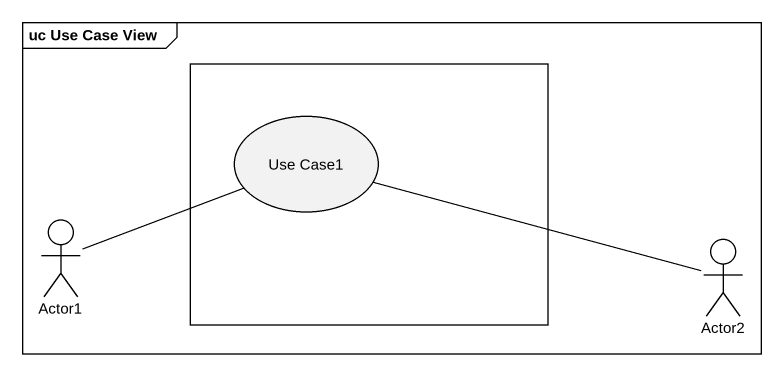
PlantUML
@startuml
mainframe uc Use Case View
rectangle " " as rectangle1 {
  usecase "Use Case1" as Use_Case1
}
actor Actor1
actor Actor2
Actor1 -right- Use_Case1
Actor2 -left- Use_Case1
@enduml
